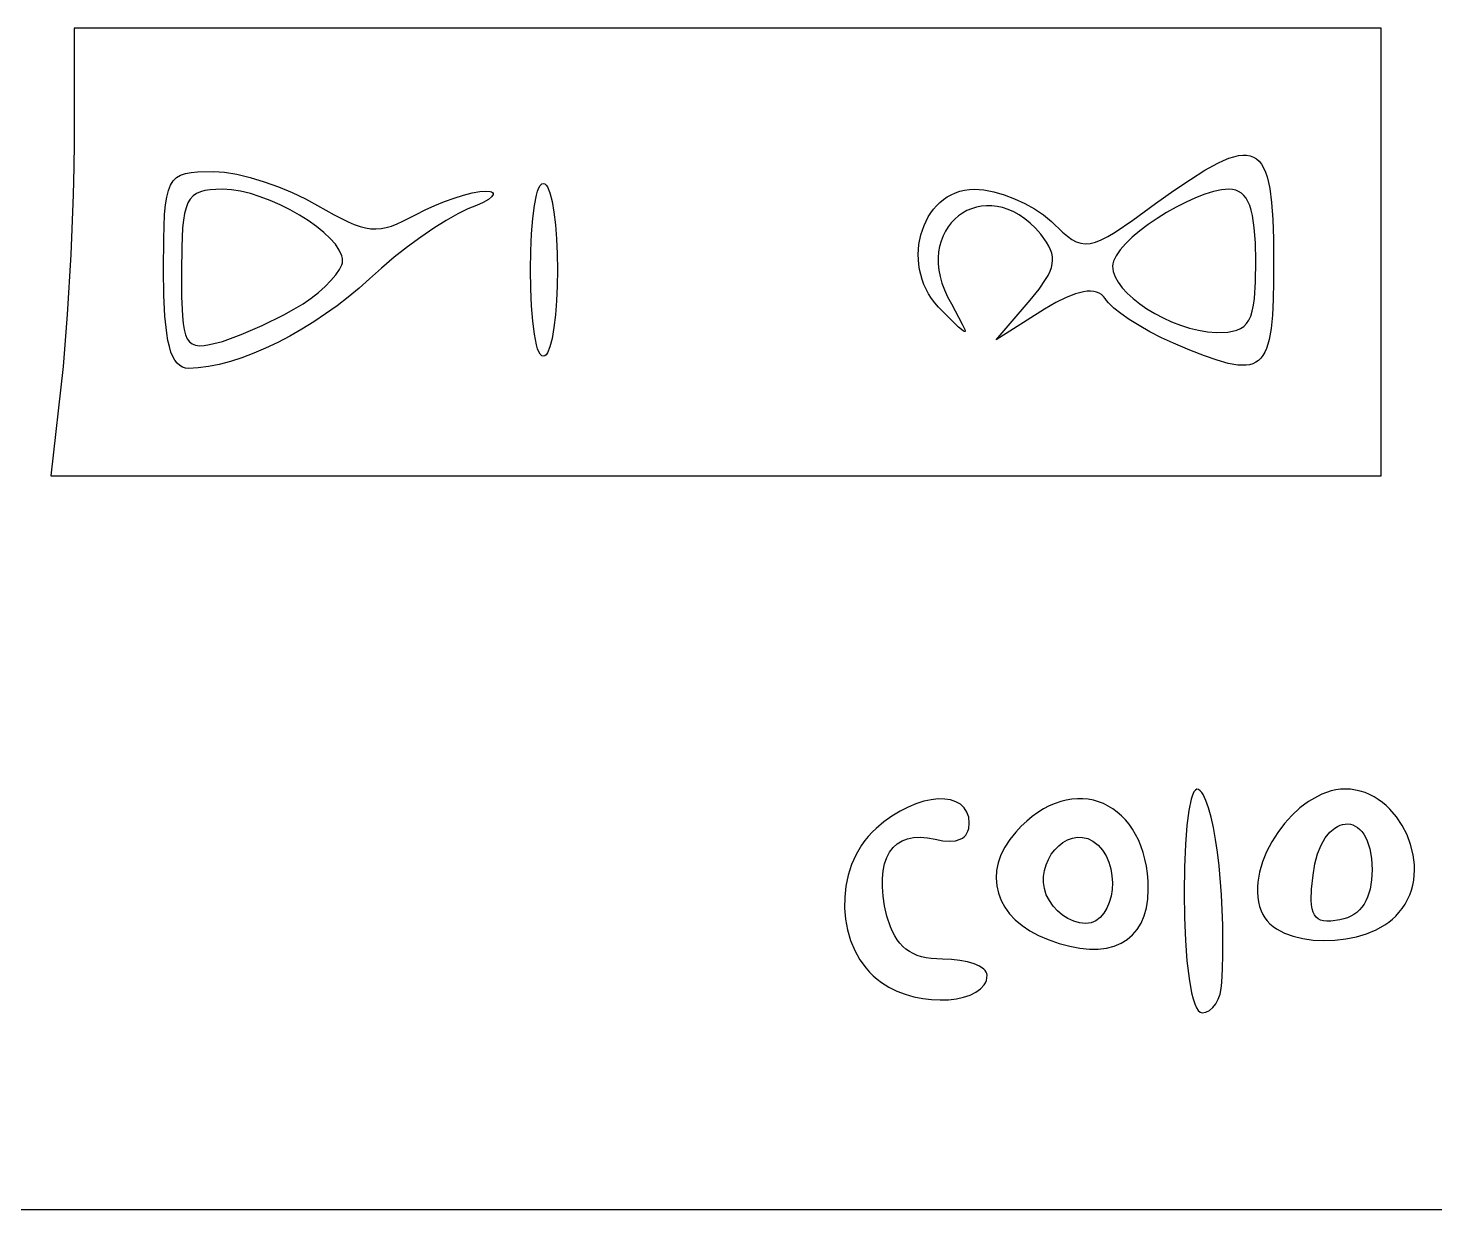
# Model space of a CAD drawing. Extents: x 27 to 7227, y -6929 to 395.
# Drawn here: x 2531 to 3155, y -6929 to -6405 of the extents above; entities that cross this region are included whole.
import ezdxf

# ---------------------------------------------------------------- set-up
doc = ezdxf.new("R2010")
doc.units = 0

msp = doc.modelspace()

# ---------------------------------------------------------------- linework, layer by layer
at = {"layer": 'Layer 1'}
for p, q in [((2841.31, -6405.1576), (2551.591, -6405.1576)), ((2551.591, -6405.1576), (2551.591, -6455.9576)), ((3131.029, -6405.1576), (2841.31, -6405.1576)), ((3131.029, -6504.3764), (3131.029, -6405.1576)), ((2551.591, -6455.9576), (2551.48403, -6466.862363)), ((2551.48403, -6466.862363), (2551.181723, -6479.050772)), ((3052.942507, -6468.150629), (3058.620067, -6465.038416)), ((3058.620067, -6465.038416), (3061.180231, -6463.836648)), ((3061.180231, -6463.836648), (3063.562789, -6462.874982)), ((3063.562789, -6462.874982), (3065.773846, -6462.156324)), ((3065.773846, -6462.156324), (3067.819506, -6461.683582)), ((3067.819506, -6461.683582), (3069.705873, -6461.459661)), ((3069.705873, -6461.459661), (3071.439052, -6461.48747)), ((3071.439052, -6461.48747), (3073.025147, -6461.769914)), ((3073.025147, -6461.769914), (3074.470262, -6462.3099)), ((3074.470262, -6462.3099), (3075.780502, -6463.110336)), ((3075.780502, -6463.110336), (3076.961971, -6464.174127)), ((3076.961971, -6464.174127), (3078.020773, -6465.504182)), ((3078.020773, -6465.504182), (3078.963012, -6467.103406)), ((3078.963012, -6467.103406), (3079.794792, -6468.974706)), ((2594.355781, -6474.7161), (2595.565204, -6472.832308)), ((2595.565204, -6472.832308), (2597.054841, -6471.384535)), ((2597.054841, -6471.384535), (2598.853763, -6470.315809)), ((2598.853763, -6470.315809), (2600.991035, -6469.569156)), ((2600.991035, -6469.569156), (2603.495727, -6469.087602)), ((2603.495727, -6469.087602), (2606.396907, -6468.814174)), ((2606.396907, -6468.814174), (2613.505, -6468.6638)), ((2613.505, -6468.6638), (2618.348099, -6468.986261)), ((2618.348099, -6468.986261), (2623.823722, -6469.904034)), ((2623.823722, -6469.904034), (2629.745834, -6471.342704)), ((2629.745834, -6471.342704), (2635.9284, -6473.227856)), ((2635.9284, -6473.227856), (2642.185385, -6475.485077)), ((3039.187532, -6477.128375), (3046.481273, -6472.188367)), ((3046.481273, -6472.188367), (3052.942507, -6468.150629)), ((3079.794792, -6468.974706), (3080.522219, -6471.12099)), ((3080.522219, -6471.12099), (3081.151395, -6473.545164)), ((2551.181723, -6479.050772), (2550.102719, -6505.567)), ((2592.661311, -6480.01964), (2593.397506, -6477.092886)), ((2593.397506, -6477.092886), (2594.355781, -6474.7161)), ((2604.372168, -6479.573112), (2603.125932, -6480.940664)), ((2605.853275, -6478.514843), (2604.372168, -6479.573112)), ((2607.589019, -6477.729813), (2605.853275, -6478.514843)), ((2609.599167, -6477.181979), (2607.589019, -6477.729813)), ((2611.903485, -6476.835294), (2609.599167, -6477.181979)), ((2614.521741, -6476.653716), (2611.903485, -6476.835294)), ((2617.4737, -6476.6012), (2614.521741, -6476.653716)), ((2621.341108, -6476.826962), (2617.4737, -6476.6012)), ((2625.456175, -6477.477118), (2621.341108, -6476.826962)), ((2629.750299, -6478.510971), (2625.456175, -6477.477118)), ((2634.154881, -6479.887828), (2629.750299, -6478.510971)), ((2642.185385, -6475.485077), (2648.330753, -6478.039951)), ((2648.330753, -6478.039951), (2654.17847, -6480.818063)), ((2720.165075, -6480.470806), (2724.290413, -6479.194924)), ((2724.290413, -6479.194924), (2728.090197, -6478.225999)), ((2728.090197, -6478.225999), (2731.424901, -6477.610539)), ((2731.424901, -6477.610539), (2734.155, -6477.39505)), ((2734.155, -6477.39505), (2736.092866, -6477.573334)), ((2736.092866, -6477.573334), (2736.73275, -6477.787468)), ((2736.73275, -6477.787468), (2737.156367, -6478.077179)), ((2737.364106, -6478.860077), (2736.734687, -6479.875519)), ((2737.156367, -6478.077179), (2737.366044, -6478.436653)), ((2737.366044, -6478.436653), (2737.364106, -6478.860077)), ((2755.686719, -6483.744962), (2756.596741, -6479.159198)), ((2756.596741, -6479.159198), (2757.118608, -6477.365125)), ((2757.118608, -6477.365125), (2757.683496, -6475.931495)), ((2757.683496, -6475.931495), (2758.290242, -6474.879239)), ((2758.290242, -6474.879239), (2758.937683, -6474.229285)), ((2758.937683, -6474.229285), (2759.624657, -6474.002563)), ((2759.624657, -6474.002563), (2760.35, -6474.22)), ((2760.35, -6474.22), (2760.935623, -6474.700203)), ((2760.935623, -6474.700203), (2761.500317, -6475.531548)), ((2761.500317, -6475.531548), (2762.557617, -6478.163945)), ((2762.557617, -6478.163945), (2763.503296, -6481.949761)), ((2938.687492, -6480.014056), (2940.468637, -6479.010652)), ((2940.468637, -6479.010652), (2942.351229, -6478.167849)), ((2942.351229, -6478.167849), (2944.332652, -6477.495384)), ((2944.332652, -6477.495384), (2946.410291, -6477.002996)), ((2946.410291, -6477.002996), (2948.581529, -6476.700422)), ((2948.581529, -6476.700422), (2950.84375, -6476.5974)), ((2950.84375, -6476.5974), (2954.914805, -6476.885754)), ((2954.914805, -6476.885754), (2959.302127, -6477.713611)), ((2959.302127, -6477.713611), (2963.875488, -6479.025159)), ((2963.875488, -6479.025159), (2968.504662, -6480.764587)), ((3031.01245, -6482.9474), (3039.187532, -6477.128375)), ((3052.899969, -6478.795036), (3048.797503, -6480.367805)), ((3056.781518, -6477.608289), (3052.899969, -6478.795036)), ((3060.360758, -6476.858724), (3056.781518, -6477.608289)), ((3063.5563, -6476.5975), (3060.360758, -6476.858724)), ((3065.12887, -6476.701175), (3063.5563, -6476.5975)), ((3066.574704, -6477.017627), (3065.12887, -6476.701175)), ((3067.897291, -6477.554995), (3066.574704, -6477.017627)), ((3069.100119, -6478.321419), (3067.897291, -6477.554995)), ((3070.186675, -6479.325037), (3069.100119, -6478.321419)), ((3071.160449, -6480.573988), (3070.186675, -6479.325037)), ((3081.151395, -6473.545164), (3081.688427, -6476.250134)), ((3081.688427, -6476.250134), (3082.510469, -6482.514093)), ((2591.738887, -6487.750944), (2592.118127, -6483.553334)), ((2592.118127, -6483.553334), (2592.661311, -6480.01964)), ((2601.259006, -6484.747796), (2600.598782, -6487.259464)), ((2602.0948, -6482.653544), (2601.259006, -6484.747796)), ((2603.125932, -6480.940664), (2602.0948, -6482.653544)), ((2638.60132, -6481.566992), (2634.154881, -6479.887828)), ((2643.021016, -6483.507768), (2638.60132, -6481.566992)), ((2647.345367, -6485.669461), (2643.021016, -6483.507768)), ((2651.505775, -6488.011375), (2647.345367, -6485.669461)), ((2654.17847, -6480.818063), (2659.5425, -6483.745)), ((2659.5425, -6483.745), (2666.887802, -6487.952497)), ((2703.1987, -6487.71375), (2707.230996, -6485.675117)), ((2707.230996, -6485.675117), (2711.495841, -6483.75741)), ((2711.495841, -6483.75741), (2715.853709, -6482.007137)), ((2715.853709, -6482.007137), (2720.165075, -6480.470806)), ((2726.2175, -6485.33255), (2721.704597, -6487.509159)), ((2730.009517, -6483.85202), (2726.2175, -6485.33255)), ((2733.038789, -6482.417999), (2730.009517, -6483.85202)), ((2735.286714, -6481.076996), (2733.038789, -6482.417999)), ((2736.734687, -6479.875519), (2735.286714, -6481.076996)), ((2754.962732, -6489.521356), (2755.686719, -6483.744962)), ((2763.503296, -6481.949761), (2764.31875, -6486.721562)), ((2931.395049, -6487.099266), (2932.629713, -6485.438925)), ((2932.629713, -6485.438925), (2933.978906, -6483.890495)), ((2933.978906, -6483.890495), (2935.440011, -6482.463716)), ((2935.440011, -6482.463716), (2937.010412, -6481.168323)), ((2937.010412, -6481.168323), (2938.687492, -6480.014056)), ((2949.478565, -6485.198184), (2947.442015, -6486.067971)), ((2951.609586, -6484.539576), (2949.478565, -6485.198184)), ((2953.82316, -6484.101304), (2951.609586, -6484.539576)), ((2956.10737, -6483.892524), (2953.82316, -6484.101304)), ((2958.450298, -6483.922392), (2956.10737, -6483.892524)), ((2960.840025, -6484.200065), (2958.450298, -6483.922392)), ((2963.264634, -6484.734699), (2960.840025, -6484.200065)), ((2965.712208, -6485.535451), (2963.264634, -6484.734699)), ((2968.170828, -6486.611478), (2965.712208, -6485.535451)), ((2968.504662, -6480.764587), (2973.059423, -6482.876087)), ((2973.059423, -6482.876087), (2977.409542, -6485.303845)), ((2977.409542, -6485.303845), (2981.424794, -6487.992053)), ((3020.96035, -6490.255481), (3031.01245, -6482.9474)), ((3040.255381, -6484.466771), (3035.978506, -6486.89065)), ((3044.55551, -6482.275436), (3040.255381, -6484.466771)), ((3048.797503, -6480.367805), (3044.55551, -6482.275436)), ((3072.024928, -6482.076413), (3071.160449, -6480.573988)), ((3072.7836, -6483.84045), (3072.024928, -6482.076413)), ((3073.439953, -6485.874239), (3072.7836, -6483.84045)), ((3082.510469, -6482.514093), (3083.037181, -6489.936121)), ((2591.355964, -6498.365801), (2591.738887, -6487.750944)), ((2600.094363, -6490.224593), (2599.725981, -6493.679227)), ((2600.598782, -6487.259464), (2600.094363, -6490.224593)), ((2655.433638, -6490.492815), (2651.505775, -6488.011375)), ((2659.060356, -6493.073085), (2655.433638, -6490.492815)), ((2666.887802, -6487.952497), (2673.061075, -6491.06239)), ((2673.061075, -6491.06239), (2675.807032, -6492.211548)), ((2692.359087, -6492.897951), (2694.816681, -6491.972811)), ((2694.816681, -6491.972811), (2697.416126, -6490.798847)), ((2697.416126, -6490.798847), (2703.1987, -6487.71375)), ((2716.605684, -6490.3927), (2711.078892, -6493.871553)), ((2721.704597, -6487.509159), (2716.605684, -6490.3927)), ((2754.434082, -6496.320948), (2754.962732, -6489.521356)), ((2764.31875, -6486.721562), (2764.985376, -6492.311919)), ((2928.404385, -6492.654382), (2930.277528, -6488.861781)), ((2930.277528, -6488.861781), (2931.395049, -6487.099266)), ((2940.478883, -6491.47578), (2939.093457, -6493.264116)), ((2942.01837, -6489.852842), (2940.478883, -6491.47578)), ((2943.7, -6488.404456), (2942.01837, -6489.852842)), ((2945.511854, -6487.139781), (2943.7, -6488.404456)), ((2947.442015, -6486.067971), (2945.511854, -6487.139781)), ((2970.628577, -6487.971935), (2968.170828, -6486.611478)), ((2973.073536, -6489.625979), (2970.628577, -6487.971935)), ((2975.493788, -6491.582767), (2973.073536, -6489.625979)), ((2977.877415, -6493.851455), (2975.493788, -6491.582767)), ((2981.424794, -6487.992053), (2984.97495, -6490.8849)), ((2984.97495, -6490.8849), (2989.818065, -6495.557483)), ((3013.103466, -6495.572986), (3020.96035, -6490.255481)), ((3031.806275, -6489.495913), (3027.82008, -6492.2314)), ((3035.978506, -6486.89065), (3031.806275, -6489.495913)), ((3073.997476, -6488.185918), (3073.439953, -6485.874239)), ((3074.829981, -6493.675506), (3073.997476, -6488.185918)), ((3083.037181, -6489.936121), (3083.317397, -6498.539472)), ((2599.725981, -6493.679227), (2599.318265, -6502.201188)), ((2662.317329, -6495.71149), (2659.060356, -6493.073085)), ((2665.135956, -6498.367334), (2662.317329, -6495.71149)), ((2675.807032, -6492.211548), (2678.378579, -6493.09328)), ((2678.378579, -6493.09328), (2680.815249, -6493.709912)), ((2680.815249, -6493.709912), (2683.156575, -6494.063769)), ((2683.156575, -6494.063769), (2685.442089, -6494.157176)), ((2685.442089, -6494.157176), (2687.711324, -6493.992458)), ((2687.711324, -6493.992458), (2690.003813, -6493.571942)), ((2690.003813, -6493.571942), (2692.359087, -6492.897951)), ((2705.28235, -6497.8341), (2699.374189, -6502.168722)), ((2711.078892, -6493.871553), (2705.28235, -6497.8341)), ((2754.110071, -6503.976307), (2754.434082, -6496.320948)), ((2764.985376, -6492.311919), (2765.48457, -6498.553398)), ((2926.17894, -6501.037208), (2927.031212, -6496.738825)), ((2927.031212, -6496.738825), (2928.404385, -6492.654382)), ((2936.832455, -6497.300351), (2935.980716, -6499.529939)), ((2937.874008, -6495.208692), (2936.832455, -6497.300351)), ((2939.093457, -6493.264116), (2937.874008, -6495.208692)), ((2980.2125, -6496.4412), (2977.877415, -6493.851455)), ((2982.775132, -6500.079721), (2980.2125, -6496.4412)), ((2989.818065, -6495.557483), (2991.944292, -6497.362412)), ((2991.944292, -6497.362412), (2993.954247, -6498.797595)), ((3006.958104, -6498.992932), (3009.847075, -6497.51434)), ((3009.847075, -6497.51434), (3013.103466, -6495.572986)), ((3020.731356, -6497.88841), (3017.791609, -6500.707614)), ((3024.10131, -6495.045952), (3020.731356, -6497.88841)), ((3027.82008, -6492.2314), (3024.10131, -6495.045952)), ((3075.309021, -6500.374329), (3074.829981, -6493.675506)), ((2591.28, -6512.32), (2591.355964, -6498.365801)), ((2599.318265, -6502.201188), (2599.2175, -6513.1137)), ((2667.447637, -6500.999923), (2665.135956, -6498.367334)), ((2669.183772, -6503.568561), (2667.447637, -6500.999923)), ((2670.27576, -6506.032551), (2669.183772, -6503.568561)), ((2699.374189, -6502.168722), (2693.512541, -6506.7638)), ((2754, -6512.32), (2754.110071, -6503.976307)), ((2765.48457, -6498.553398), (2765.797729, -6505.278569)), ((2925.868495, -6505.471629), (2926.17894, -6501.037208)), ((2934.89435, -6504.36627), (2934.683559, -6506.9547)), ((2935.330708, -6501.888297), (2934.89435, -6504.36627)), ((2935.980716, -6499.529939), (2935.330708, -6501.888297)), ((2983.740769, -6501.758875), (2982.775132, -6500.079721)), ((2984.491302, -6503.374081), (2983.740769, -6501.758875)), ((2985.023243, -6504.94743), (2984.491302, -6503.374081)), ((2993.954247, -6498.797595), (2995.908391, -6499.851407)), ((2995.908391, -6499.851407), (2997.867186, -6500.512219)), ((2997.867186, -6500.512219), (2999.891094, -6500.768405)), ((2999.891094, -6500.768405), (3002.040575, -6500.608337)), ((3002.040575, -6500.608337), (3004.376091, -6500.020389)), ((3004.376091, -6500.020389), (3006.958104, -6498.992932)), ((3015.36346, -6503.452405), (3013.528298, -6506.071622)), ((3017.791609, -6500.707614), (3015.36346, -6503.452405)), ((3075.4625, -6508.3475), (3075.309021, -6500.374329)), ((3083.317397, -6498.539472), (3083.39995, -6508.3474)), ((3131.02825, -6603.5952), (3131.02825, -6504.3764)), ((3131.02825, -6504.3764), (3131.029, -6504.3764)), ((2550.102719, -6505.567), (2548.57723, -6532.083228)), ((2669.265938, -6512.109131), (2670.295332, -6510.048785)), ((2670.558761, -6507.212587), (2670.27576, -6506.032551)), ((2670.295332, -6510.048785), (2670.563533, -6509.149415)), ((2670.655, -6508.3512), (2670.558761, -6507.212587)), ((2670.563533, -6509.149415), (2670.655, -6508.3512)), ((2693.512541, -6506.7638), (2687.855534, -6511.507716)), ((2765.797729, -6505.278569), (2765.90625, -6512.32)), ((2926.120808, -6509.964184), (2925.868495, -6505.471629)), ((2926.464539, -6512.207918), (2926.120808, -6509.964184)), ((2934.683559, -6506.9547), (2934.710253, -6509.644433)), ((2934.710253, -6509.644433), (2934.98635, -6512.42631)), ((2984.895333, -6511.264087), (2985.272637, -6509.63725)), ((2985.333104, -6506.501013), (2985.023243, -6504.94743)), ((2985.272637, -6509.63725), (2985.417399, -6508.056923)), ((2985.417399, -6508.056923), (2985.333104, -6506.501013)), ((3012.065449, -6509.653088), (3011.9625, -6510.7287)), ((3011.9625, -6510.7287), (3012.252792, -6513.011886)), ((3012.367515, -6508.514107), (3012.065449, -6509.653088)), ((3013.528298, -6506.071622), (3012.367515, -6508.514107)), ((3075.330723, -6517.688015), (3075.4625, -6508.3475)), ((3075.4625, -6508.3475), (3075.4625, -6508.3475)), ((3083.39995, -6508.3474), (3083.354216, -6517.451697)), ((2591.28, -6512.32015), (2591.28, -6512.32)), ((2591.431929, -6523.539604), (2591.28, -6512.32015)), ((2599.2175, -6513.1137), (2599.285713, -6524.210699)), ((2662.903535, -6519.629595), (2665.495625, -6516.98325)), ((2665.495625, -6516.98325), (2667.64123, -6514.448524)), ((2667.64123, -6514.448524), (2669.265938, -6512.109131)), ((2682.5613, -6516.28885), (2677.980959, -6520.397126)), ((2687.855534, -6511.507716), (2682.5613, -6516.28885)), ((2754.110071, -6520.663662), (2754, -6512.32)), ((2754, -6512.32), (2754, -6512.32)), ((2765.90625, -6512.32), (2765.797729, -6519.361431)), ((2926.956808, -6514.436972), (2926.464539, -6512.207918)), ((2927.60023, -6516.641609), (2926.956808, -6514.436972)), ((2928.397423, -6518.81209), (2927.60023, -6516.641609)), ((2934.98635, -6512.42631), (2935.523767, -6515.291177)), ((2935.523767, -6515.291177), (2936.334423, -6518.229875)), ((2979.398582, -6520.869116), (2982.33328, -6516.644569)), ((2982.33328, -6516.644569), (2983.429142, -6514.745654)), ((2983.429142, -6514.745654), (2984.281997, -6512.959524)), ((2984.281997, -6512.959524), (2984.895333, -6511.264087)), ((3012.252792, -6513.011886), (3013.094214, -6515.376464)), ((3013.094214, -6515.376464), (3014.442581, -6517.792204)), ((2656.677559, -6524.922284), (2659.939375, -6522.303844)), ((2659.939375, -6522.303844), (2662.903535, -6519.629595)), ((2677.980959, -6520.397126), (2673.191327, -6524.375178)), ((2754.434082, -6528.319002), (2754.110071, -6520.663662)), ((2765.797729, -6519.361431), (2765.48457, -6526.086602)), ((2929.351001, -6520.938678), (2928.397423, -6518.81209)), ((2930.463582, -6523.011636), (2929.351001, -6520.938678)), ((2931.737781, -6525.021224), (2930.463582, -6523.011636)), ((2936.334423, -6518.229875), (2937.430235, -6521.23325)), ((2937.430235, -6521.23325), (2938.823122, -6524.292143)), ((2975.45, -6525.8099), (2979.398582, -6520.869116)), ((2995.571252, -6522.969813), (2991.48623, -6524.569716)), ((2999.163281, -6522.039638), (2995.571252, -6522.969813)), ((3000.77733, -6521.825697), (2999.163281, -6522.039638)), ((3002.271619, -6521.779188), (3000.77733, -6521.825697)), ((3003.64731, -6521.900111), (3002.271619, -6521.779188)), ((3004.905566, -6522.188466), (3003.64731, -6521.900111)), ((3006.047551, -6522.644252), (3004.905566, -6522.188466)), ((3007.074426, -6523.26747), (3006.047551, -6522.644252)), ((3014.442581, -6517.792204), (3016.253711, -6520.228875)), ((3016.253711, -6520.228875), (3018.48342, -6522.656246)), ((3018.48342, -6522.656246), (3021.087524, -6525.044086)), ((3074.854778, -6525.028652), (3075.330723, -6517.688015)), ((3083.354216, -6517.451697), (3083.182909, -6525.445596)), ((2591.900117, -6532.870805), (2591.431929, -6523.539604)), ((2599.285713, -6524.210699), (2599.614374, -6532.684606)), ((2649.085757, -6529.810357), (2653.1925, -6527.4012)), ((2653.1925, -6527.4012), (2656.677559, -6524.922284)), ((2653.1925, -6527.4012), (2653.1925, -6527.4012)), ((2668.224961, -6528.204402), (2663.114417, -6531.866194)), ((2673.191327, -6524.375178), (2668.224961, -6528.204402)), ((2754.962732, -6535.118586), (2754.434082, -6528.319002)), ((2765.48457, -6526.086602), (2764.985376, -6532.328081)), ((2933.176215, -6526.957706), (2931.737781, -6525.021224)), ((2934.781499, -6528.811344), (2933.176215, -6526.957706)), ((2936.55625, -6530.5724), (2934.781499, -6528.811344)), ((2938.823122, -6524.292143), (2940.525, -6527.3974)), ((2940.525, -6527.3974), (2945.374316, -6536.376697)), ((2960.3688, -6543.2724), (2975.45, -6525.8099)), ((2986.898914, -6526.839345), (2981.8, -6529.7787)), ((2991.48623, -6524.569716), (2986.898914, -6526.839345)), ((3007.987355, -6524.058119), (3007.074426, -6523.26747)), ((3008.7875, -6525.0162), (3007.987355, -6524.058119)), ((3009.361698, -6525.954128), (3008.7875, -6525.0162)), ((3010.181228, -6526.975772), (3009.361698, -6525.954128)), ((3012.495822, -6529.233005), (3010.181228, -6526.975772)), ((3015.610361, -6531.713481), (3012.495822, -6529.233005)), ((3021.087524, -6525.044086), (3024.021841, -6527.362164)), ((3024.021841, -6527.362164), (3027.242187, -6529.58025)), ((3073.913744, -6530.601956), (3074.449955, -6528.021687)), ((3074.449955, -6528.021687), (3074.854778, -6525.028652)), ((3083.182909, -6525.445596), (3082.834868, -6532.372115)), ((2548.57723, -6532.083228), (2546.8285, -6555.1764)), ((2592.703169, -6540.434675), (2591.900117, -6532.870805)), ((2599.614374, -6532.684606), (2599.934509, -6536.025104)), ((2635.035425, -6536.926225), (2644.597647, -6532.238122)), ((2644.597647, -6532.238122), (2649.085757, -6529.810357)), ((2657.892252, -6535.341951), (2652.591021, -6538.613069)), ((2663.114417, -6531.866194), (2657.892252, -6535.341951)), ((2755.686719, -6540.894981), (2754.962732, -6535.118586)), ((2764.985376, -6532.328081), (2764.31875, -6537.918437)), ((2943.762012, -6537.666541), (2936.55625, -6530.5724)), ((2981.8, -6529.7787), (2960.3688, -6543.2724)), ((3019.403925, -6534.342787), (3015.610361, -6531.713481)), ((3023.755592, -6537.046508), (3019.403925, -6534.342787)), ((3027.242187, -6529.58025), (3030.704379, -6531.668112)), ((3030.704379, -6531.668112), (3034.364233, -6533.59552)), ((3034.364233, -6533.59552), (3038.177567, -6535.332243)), ((3038.177567, -6535.332243), (3042.100195, -6536.84805)), ((3071.365636, -6536.156849), (3072.3867, -6534.640469)), ((3072.3867, -6534.640469), (3073.231031, -6532.798527)), ((3073.231031, -6532.798527), (3073.913744, -6530.601956)), ((3082.834868, -6532.372115), (3082.258934, -6538.274277)), ((2593.236082, -6543.59165), (2592.703169, -6540.434675)), ((2599.934509, -6536.025104), (2600.389519, -6538.814473)), ((2600.389519, -6538.814473), (2601.002658, -6541.087594)), ((2601.002658, -6541.087594), (2601.797181, -6542.87935)), ((2617.4737, -6544.07), (2625.622041, -6541.019016)), ((2625.622041, -6541.019016), (2635.035425, -6536.926225)), ((2647.24328, -6541.660945), (2641.881588, -6544.466975)), ((2652.591021, -6538.613069), (2647.24328, -6541.660945)), ((2756.596741, -6545.480753), (2755.686719, -6540.894981)), ((2764.31875, -6537.918437), (2763.503296, -6542.690239)), ((2945.695227, -6539.334656), (2943.762012, -6537.666541)), ((2945.374316, -6536.376697), (2946.454871, -6538.726941)), ((2946.264766, -6539.682697), (2945.695227, -6539.334656)), ((2946.577344, -6539.700525), (2946.264766, -6539.682697)), ((2946.454871, -6538.726941), (2946.638774, -6539.38349)), ((2946.638774, -6539.38349), (2946.577344, -6539.700525)), ((3028.544441, -6539.750227), (3023.755592, -6537.046508)), ((3033.64955, -6542.379529), (3028.544441, -6539.750227)), ((3042.100195, -6536.84805), (3046.087936, -6538.11271)), ((3046.087936, -6538.11271), (3050.096606, -6539.095992)), ((3050.096606, -6539.095992), (3054.082022, -6539.767666)), ((3054.082022, -6539.767666), (3058, -6540.0975)), ((3058, -6540.0975), (3063.080296, -6539.872708)), ((3063.080296, -6539.872708), (3065.211751, -6539.548115)), ((3065.211751, -6539.548115), (3067.090897, -6539.043301)), ((3067.090897, -6539.043301), (3068.73285, -6538.329197)), ((3068.73285, -6538.329197), (3070.152725, -6537.376736)), ((3070.152725, -6537.376736), (3071.365636, -6536.156849)), ((3082.258934, -6538.274277), (3081.403948, -6543.195101)), ((2593.859687, -6546.352137), (2593.236082, -6543.59165)), ((2594.57631, -6548.731254), (2593.859687, -6546.352137)), ((2601.797181, -6542.87935), (2602.796342, -6544.224621)), ((2602.796342, -6544.224621), (2604.023396, -6545.15829)), ((2604.023396, -6545.15829), (2605.501596, -6545.715237)), ((2605.501596, -6545.715237), (2607.254198, -6545.930344)), ((2607.254198, -6545.930344), (2609.304454, -6545.838492)), ((2609.304454, -6545.838492), (2611.675621, -6545.474563)), ((2611.675621, -6545.474563), (2617.4737, -6544.07)), ((2636.538498, -6547.012556), (2631.246569, -6549.279084)), ((2641.881588, -6544.466975), (2636.538498, -6547.012556)), ((2757.118608, -6547.274833), (2756.596741, -6545.480753)), ((2757.683496, -6548.70847), (2757.118608, -6547.274833)), ((2762.557617, -6546.476055), (2761.500317, -6549.108452)), ((2763.503296, -6542.690239), (2762.557617, -6546.476055)), ((3038.95, -6544.86), (3033.64955, -6542.379529)), ((3046.251055, -6547.894405), (3038.94995, -6544.8599)), ((3038.94995, -6544.8599), (3038.95, -6544.86)), ((3052.71035, -6550.420803), (3046.251055, -6547.894405)), ((3080.218749, -6547.17761), (3079.486332, -6548.83044)), ((3080.855822, -6545.300956), (3080.218749, -6547.17761)), ((3081.403948, -6543.195101), (3080.855822, -6545.300956)), ((2595.388276, -6550.744114), (2594.57631, -6548.731254)), ((2596.297911, -6552.405833), (2595.388276, -6550.744114)), ((2597.307539, -6553.731527), (2596.297911, -6552.405833)), ((2598.419487, -6554.73631), (2597.307539, -6553.731527)), ((2616.003302, -6554.218318), (2611.241574, -6555.1826)), ((2620.946414, -6552.900569), (2616.003302, -6554.218318)), ((2626.038355, -6551.247956), (2620.946414, -6552.900569)), ((2631.246569, -6549.279084), (2626.038355, -6551.247956)), ((2758.290242, -6549.760734), (2757.683496, -6548.70847)), ((2758.937683, -6550.410696), (2758.290242, -6549.760734)), ((2759.624657, -6550.637428), (2758.937683, -6550.410696)), ((2760.35, -6550.42), (2759.624657, -6550.637428)), ((2760.935623, -6549.939797), (2760.35, -6550.42)), ((2761.500317, -6549.108452), (2760.935623, -6549.939797)), ((3058.378997, -6552.396072), (3052.71035, -6550.420803)), ((3063.308153, -6553.777192), (3058.378997, -6552.396072)), ((3067.54898, -6554.521142), (3063.308153, -6553.777192)), ((3072.731512, -6554.348265), (3071.152636, -6554.584901)), ((3074.170281, -6553.925448), (3072.731512, -6554.348265)), ((3075.475337, -6553.311073), (3074.170281, -6553.925448)), ((3076.653075, -6552.499762), (3075.475337, -6553.311073)), ((3077.70989, -6551.486138), (3076.653075, -6552.499762)), ((3078.652178, -6550.264823), (3077.70989, -6551.486138)), ((3079.486332, -6548.83044), (3078.652178, -6550.264823)), ((2546.8285, -6555.1764), (2541.27225, -6603.5952)), ((2599.636079, -6555.435298), (2598.419487, -6554.73631)), ((2600.959642, -6555.843606), (2599.636079, -6555.435298)), ((2602.3925, -6555.97635), (2600.959642, -6555.843606)), ((2606.693788, -6555.774812), (2602.3925, -6555.97635)), ((2611.241574, -6555.1826), (2606.693788, -6555.774812)), ((3069.427256, -6554.640734), (3067.54898, -6554.521142)), ((3071.152636, -6554.584901), (3069.427256, -6554.640734)), ((2541.27225, -6603.5952), (2836.54725, -6603.5952)), ((2836.54725, -6603.5952), (3131.02825, -6603.5952)), ((2931.559616, -6747.202254), (2928.272412, -6747.909185)), ((2934.673575, -6746.867394), (2931.559616, -6747.202254)), ((2937.573594, -6746.904603), (2934.673575, -6746.867394)), ((2940.218979, -6747.313881), (2937.573594, -6746.904603)), ((2942.569032, -6748.095229), (2940.218979, -6747.313881)), ((2991.498598, -6747.360098), (2988.995359, -6747.996131)), ((2993.980326, -6746.947161), (2991.498598, -6747.360098)), ((2996.432987, -6746.753688), (2993.980326, -6746.947161)), ((2998.849021, -6746.776045), (2996.432987, -6746.753688)), ((3001.220873, -6747.010597), (2998.849021, -6746.776045)), ((3003.540983, -6747.453713), (3001.220873, -6747.010597)), ((3005.801795, -6748.101759), (3003.540983, -6747.453713)), ((3046.854093, -6746.937236), (3045.798344, -6751.927625)), ((3047.443011, -6745.123975), (3046.854093, -6746.937236)), ((3048.067973, -6743.779291), (3047.443011, -6745.123975)), ((3048.725491, -6742.913646), (3048.067973, -6743.779291)), ((3049.412077, -6742.537507), (3048.725491, -6742.913646)), ((3050.124242, -6742.661336), (3049.412077, -6742.537507)), ((3050.8585, -6743.2956), (3050.124242, -6742.661336)), ((3051.521105, -6744.010058), (3050.8585, -6743.2956)), ((3052.168885, -6744.955752), (3051.521105, -6744.010058)), ((3053.416483, -6747.498411), (3052.168885, -6744.955752)), ((3054.594318, -6750.838698), (3053.416483, -6747.498411)), ((3102.776507, -6745.714495), (3098.831008, -6748.033345)), ((3104.797509, -6744.767992), (3102.776507, -6745.714495)), ((3106.842928, -6743.974678), (3104.797509, -6744.767992)), ((3108.90695, -6743.342982), (3106.842928, -6743.974678)), ((3110.983762, -6742.881334), (3108.90695, -6743.342982)), ((3113.06755, -6742.598164), (3110.983762, -6742.881334)), ((3115.1525, -6742.5019), (3113.06755, -6742.598164)), ((3117.433029, -6742.604946), (3115.1525, -6742.5019)), ((3119.658038, -6742.907689), (3117.433029, -6742.604946)), ((3121.823167, -6743.400536), (3119.658038, -6742.907689)), ((3123.924056, -6744.073895), (3121.823167, -6743.400536)), ((3125.956343, -6744.918174), (3123.924056, -6744.073895)), ((3127.91567, -6745.92378), (3125.956343, -6744.918174)), ((3129.797676, -6747.08112), (3127.91567, -6745.92378)), ((3131.598001, -6748.380603), (3129.797676, -6747.08112)), ((2917.778289, -6752.262399), (2914.205061, -6754.457611)), ((2921.341053, -6750.439257), (2917.778289, -6752.262399)), ((2924.852659, -6748.988186), (2921.341053, -6750.439257)), ((2928.272412, -6747.909185), (2924.852659, -6748.988186)), ((2944.583059, -6749.248646), (2942.569032, -6748.095229)), ((2946.220365, -6750.774132), (2944.583059, -6749.248646)), ((2947.440254, -6752.671686), (2946.220365, -6750.774132)), ((2948.202031, -6754.941309), (2947.440254, -6752.671686)), ((2978.918455, -6752.843902), (2976.42103, -6754.649922)), ((2981.432158, -6751.279147), (2978.918455, -6752.843902)), ((2983.954582, -6749.952022), (2981.432158, -6751.279147)), ((2986.478168, -6748.858895), (2983.954582, -6749.952022)), ((2988.995359, -6747.996131), (2986.478168, -6748.858895)), ((3007.99575, -6748.9511), (3005.801795, -6748.101759)), ((3010.115291, -6749.998104), (3007.99575, -6748.9511)), ((3012.152861, -6751.239137), (3010.115291, -6749.998104)), ((3014.100901, -6752.670565), (3012.152861, -6751.239137)), ((3015.951854, -6754.288755), (3014.100901, -6752.670565)), ((3045.798344, -6751.927625), (3044.928629, -6758.666743)), ((3055.695414, -6754.891734), (3054.594318, -6750.838698)), ((3095.05294, -6750.863793), (3091.488812, -6754.138399)), ((3098.831008, -6748.033345), (3095.05294, -6750.863793)), ((3133.312284, -6749.812636), (3131.598001, -6748.380603)), ((3134.936166, -6751.367626), (3133.312284, -6749.812636)), ((3137.895285, -6754.80811), (3134.936166, -6751.367626)), ((2907.19, -6759.96425), (2905.392358, -6761.65591)), ((2910.662067, -6757.024895), (2907.19, -6759.96425)), ((2914.205061, -6754.457611), (2910.662067, -6757.024895)), ((2947.889449, -6761.099064), (2948.207649, -6760.038664)), ((2948.465, -6757.583), (2948.202031, -6754.941309)), ((2948.207649, -6760.038664), (2948.465, -6757.583)), ((2971.505245, -6759.000287), (2969.102, -6761.5519)), ((2973.947441, -6756.700839), (2971.505245, -6759.000287)), ((2976.42103, -6754.649922), (2973.947441, -6756.700839)), ((3017.698162, -6756.090075), (3015.951854, -6754.288755)), ((3019.332267, -6758.070889), (3017.698162, -6756.090075)), ((3020.846613, -6760.227565), (3019.332267, -6758.070889)), ((3022.233641, -6762.556469), (3020.846613, -6760.227565)), ((3044.928629, -6758.666743), (3044.272855, -6767.070872)), ((3056.712794, -6759.572641), (3055.695414, -6754.891734)), ((3057.639481, -6764.79654), (3056.712794, -6759.572641)), ((3088.185133, -6757.789727), (3085.188412, -6761.750337)), ((3091.488812, -6754.138399), (3088.185133, -6757.789727)), ((3108.342113, -6761.640218), (3110.543146, -6759.764748)), ((3110.543146, -6759.764748), (3111.680724, -6759.072492)), ((3111.680724, -6759.072492), (3112.832545, -6758.545052)), ((3112.832545, -6758.545052), (3113.990762, -6758.183299)), ((3113.990762, -6758.183299), (3115.147525, -6757.988106)), ((3115.147525, -6757.988106), (3116.294986, -6757.960345)), ((3116.294986, -6757.960345), (3117.425298, -6758.100888)), ((3117.425298, -6758.100888), (3118.53061, -6758.410607)), ((3118.53061, -6758.410607), (3119.603076, -6758.890374)), ((3119.603076, -6758.890374), (3120.634847, -6759.54106)), ((3120.634847, -6759.54106), (3121.618074, -6760.363539)), ((3140.440475, -6758.625314), (3137.895285, -6754.80811)), ((3142.536856, -6762.7425), (3140.440475, -6758.625314)), ((2902.172055, -6765.343863), (2900.74852, -6767.325041)), ((2903.719855, -6763.451634), (2902.172055, -6765.343863)), ((2905.392358, -6761.65591), (2903.719855, -6763.451634)), ((2916.556782, -6766.735946), (2918.692703, -6765.416642)), ((2918.692703, -6765.416642), (2921.105351, -6764.478711)), ((2921.105351, -6764.478711), (2923.787751, -6763.931454)), ((2923.787751, -6763.931454), (2926.732927, -6763.784174)), ((2926.732927, -6763.784174), (2929.933902, -6764.046172)), ((2929.933902, -6764.046172), (2933.3837, -6764.72675)), ((2933.3837, -6764.72675), (2936.766441, -6765.396477)), ((2936.766441, -6765.396477), (2939.758513, -6765.619719)), ((2939.758513, -6765.619719), (2942.341309, -6765.396477)), ((2942.341309, -6765.396477), (2944.496225, -6764.72675)), ((2944.496225, -6764.72675), (2945.407414, -6764.224455)), ((2945.407414, -6764.224455), (2946.204657, -6763.610539)), ((2946.204657, -6763.610539), (2946.885627, -6762.885002)), ((2946.885627, -6762.885002), (2947.448, -6762.047844)), ((2947.448, -6762.047844), (2947.889449, -6761.099064)), ((2966.384724, -6764.868559), (2964.18137, -6768.253819)), ((2969.102, -6761.5519), (2966.384724, -6764.868559)), ((2988.104315, -6767.631462), (2990.0104, -6766.155391)), ((2990.0104, -6766.155391), (2992.056012, -6765.007205)), ((2992.056012, -6765.007205), (2994.208594, -6764.225275)), ((2994.208594, -6764.225275), (2996.43559, -6763.84797)), ((2996.43559, -6763.84797), (2998.704443, -6763.913659)), ((2998.704443, -6763.913659), (3000.982599, -6764.460713)), ((3000.982599, -6764.460713), (3003.2375, -6765.5275)), ((3003.2375, -6765.5275), (3005.573799, -6767.376418)), ((3023.485793, -6765.053968), (3022.233641, -6762.556469)), ((3024.595512, -6767.716428), (3023.485793, -6765.053968)), ((3058.468501, -6770.478553), (3057.639481, -6764.79654)), ((3082.545158, -6765.952794), (3080.30188, -6770.329659)), ((3085.188412, -6761.750337), (3082.545158, -6765.952794)), ((3104.456297, -6767.330574), (3106.292234, -6764.164485)), ((3106.292234, -6764.164485), (3108.342113, -6761.640218)), ((3121.618074, -6760.363539), (3122.544909, -6761.358682)), ((3122.544909, -6761.358682), (3123.407503, -6762.527362)), ((3123.407503, -6762.527362), (3124.198009, -6763.870449)), ((3124.198009, -6763.870449), (3124.908577, -6765.388817)), ((3124.908577, -6765.388817), (3126.05851, -6768.954883)), ((3144.149546, -6767.082928), (3142.536856, -6762.7425)), ((2898.272507, -6771.52401), (2896.288326, -6775.988078)), ((2900.74852, -6767.325041), (2898.272507, -6771.52401)), ((2911.879153, -6772.889072), (2913.143031, -6770.481462)), ((2913.143031, -6770.481462), (2914.704566, -6768.42732)), ((2914.704566, -6768.42732), (2916.556782, -6766.735946)), ((2962.484962, -6771.683263), (2961.288523, -6775.132473)), ((2964.18137, -6768.253819), (2962.484962, -6771.683263)), ((2983.548779, -6773.643297), (2984.840948, -6771.413785)), ((2984.840948, -6771.413785), (2986.370312, -6769.39705)), ((2986.370312, -6769.39705), (2988.104315, -6767.631462)), ((3005.573799, -6767.376418), (3007.528723, -6769.60322)), ((3007.528723, -6769.60322), (3009.111574, -6772.139306)), ((3009.111574, -6772.139306), (3010.331655, -6774.916074)), ((3025.55524, -6770.540215), (3024.595512, -6767.716428)), ((3026.35742, -6773.521698), (3025.55524, -6770.540215)), ((3044.272855, -6767.070872), (3043.858927, -6777.056296)), ((3059.192875, -6776.5338), (3058.468501, -6770.478553)), ((3080.30188, -6770.329659), (3078.505086, -6774.813494)), ((3101.677393, -6775.560308), (3102.897087, -6771.131507)), ((3102.897087, -6771.131507), (3104.456297, -6767.330574)), ((3126.05851, -6768.954883), (3126.794513, -6773.232535)), ((3145.243665, -6771.569859), (3144.149546, -6767.082928)), ((3145.784329, -6776.126553), (3145.243665, -6771.569859)), ((2896.288326, -6775.988078), (2894.792489, -6780.656785)), ((2909.943221, -6782.139683), (2910.272272, -6778.727484)), ((2910.272272, -6778.727484), (2910.919908, -6775.640847)), ((2910.919908, -6775.640847), (2911.879153, -6772.889072)), ((2960.585078, -6778.577034), (2960.367649, -6781.992526)), ((2961.288523, -6775.132473), (2960.585078, -6778.577034)), ((2981.421002, -6781.224802), (2981.80625, -6778.587175)), ((2981.80625, -6778.587175), (2982.526361, -6776.047217)), ((2982.526361, -6776.047217), (2983.548779, -6773.643297)), ((3010.331655, -6774.916074), (3011.198266, -6777.864925)), ((3011.198266, -6777.864925), (3011.720712, -6780.917258)), ((3026.994493, -6776.657241), (3026.35742, -6773.521698)), ((3027.458903, -6779.943211), (3026.994493, -6776.657241)), ((3043.858927, -6777.056296), (3043.71475, -6788.5393)), ((3060.299784, -6789.424485), (3059.192875, -6776.5338)), ((3078.505086, -6774.813494), (3077.201286, -6779.336861)), ((3100.86, -6780.61), (3101.677393, -6775.560308)), ((3126.794513, -6773.232535), (3127.0538, -6778.22875)), ((3127.0538, -6778.22875), (3126.830558, -6782.764907)), ((3145.736659, -6780.676272), (3145.836216, -6778.407081)), ((3145.836216, -6778.407081), (3145.784329, -6776.126553)), ((2894.792489, -6780.656785), (2893.781507, -6785.46967)), ((2909.939732, -6785.868141), (2909.943221, -6782.139683)), ((2960.367649, -6781.992526), (2960.629261, -6785.354533)), ((2981.403174, -6783.921728), (2981.421002, -6781.224802)), ((2981.785321, -6786.639584), (2981.403174, -6783.921728)), ((3011.720712, -6780.917258), (3011.908293, -6784.004473)), ((3011.908293, -6784.004473), (3011.770312, -6787.057969)), ((3027.743091, -6783.375975), (3027.458903, -6779.943211)), ((3027.8395, -6786.9519), (3027.743091, -6783.375975)), ((3076.436988, -6783.832323), (3076.271687, -6786.048515)), ((3077.201286, -6779.336861), (3076.436988, -6783.832323)), ((3100.199661, -6786.801837), (3100.8601, -6780.60995)), ((3100.8601, -6780.60995), (3100.86, -6780.61)), ((3126.830558, -6782.764907), (3126.160831, -6786.835977)), ((3144.485722, -6787.319903), (3145.065772, -6785.142275)), ((3145.065772, -6785.142275), (3145.481297, -6782.924534)), ((3145.481297, -6782.924534), (3145.736659, -6780.676272)), ((2893.251893, -6790.36627), (2893.200156, -6795.286125)), ((2893.781507, -6785.46967), (2893.251893, -6790.36627)), ((2910.268782, -6789.903556), (2909.939732, -6785.868141)), ((2910.937346, -6794.236626), (2910.268782, -6789.903556)), ((2960.629261, -6785.354533), (2961.362938, -6788.638638)), ((2961.362938, -6788.638638), (2962.561702, -6791.820422)), ((2982.6, -6789.34), (2981.785321, -6786.639584)), ((2983.968909, -6791.936741), (2982.6, -6789.34)), ((2982.6, -6789.34), (2982.6, -6789.34)), ((3011.316072, -6790.009145), (3010.554874, -6792.789402)), ((3011.770312, -6787.057969), (3011.316072, -6790.009145)), ((3027.036448, -6795.166904), (3027.636799, -6791.239042)), ((3027.636799, -6791.239042), (3027.8395, -6786.9519)), ((3027.8395, -6786.9519), (3027.8395, -6786.9519)), ((3043.71475, -6788.5393), (3043.860478, -6799.484371)), ((3060.904398, -6802.789566), (3060.299784, -6789.424485)), ((3076.271687, -6786.048515), (3076.258702, -6788.232442)), ((3076.258702, -6788.232442), (3076.403847, -6790.375674)), ((3076.403847, -6790.375674), (3076.712936, -6792.46978)), ((3100.041523, -6791.747284), (3100.199661, -6786.801837)), ((3125.04462, -6790.423354), (3124.319083, -6792.029846)), ((3126.160831, -6786.835977), (3125.04462, -6790.423354)), ((3142.814608, -6791.516447), (3143.736787, -6789.447824)), ((3143.736787, -6789.447824), (3144.485722, -6787.319903)), ((2893.200156, -6795.286125), (2893.622809, -6800.168773)), ((2911.9524, -6798.85805), (2910.937346, -6794.236626)), ((2962.561702, -6791.820422), (2964.218577, -6794.875469)), ((2964.218577, -6794.875469), (2966.326588, -6797.779362)), ((2985.663379, -6794.338145), (2983.968909, -6791.936741)), ((2987.636902, -6796.497703), (2985.663379, -6794.338145)), ((2989.842969, -6798.368906), (2987.636902, -6796.497703)), ((3008.148814, -6797.562754), (3006.522557, -6799.418648)), ((3009.496021, -6795.330138), (3008.148814, -6797.562754)), ((3010.554874, -6792.789402), (3009.496021, -6795.330138)), ((3026.050074, -6798.729674), (3027.036448, -6795.166904)), ((3076.712936, -6792.46978), (3077.191783, -6794.506332)), ((3077.191783, -6794.506332), (3077.8462, -6796.4769)), ((3077.8462, -6796.4769), (3078.541918, -6798.062874)), ((3100.168258, -6793.78166), (3100.041523, -6791.747284)), ((3100.441496, -6795.539309), (3100.168258, -6793.78166)), ((3100.868214, -6797.031857), (3100.441496, -6795.539309)), ((3101.455388, -6798.270931), (3100.868214, -6797.031857)), ((3120.300724, -6797.153564), (3119.017081, -6798.097305)), ((3121.472745, -6796.072622), (3120.300724, -6797.153564)), ((3122.533146, -6794.856805), (3121.472745, -6796.072622)), ((3123.481925, -6793.508437), (3122.533146, -6794.856805)), ((3124.319083, -6792.029846), (3123.481925, -6793.508437)), ((3137.62048, -6798.784487), (3138.965, -6797.27065)), ((3138.965, -6797.2706), (3140.433075, -6795.437427)), ((3138.965, -6797.27065), (3138.965, -6797.2706)), ((3140.433075, -6795.437427), (3141.714824, -6793.516179)), ((3141.714824, -6793.516179), (3142.814608, -6791.516447)), ((2893.622809, -6800.168773), (2894.516364, -6804.953752)), ((2913.563171, -6803.550787), (2911.9524, -6798.85805)), ((2914.472618, -6805.626823), (2913.563171, -6803.550787)), ((2966.326588, -6797.779362), (2968.878758, -6800.507683)), ((2968.878758, -6800.507683), (2971.86811, -6803.036014)), ((2971.86811, -6803.036014), (2975.287669, -6805.339939)), ((2992.235071, -6799.905247), (2989.842969, -6798.368906)), ((2994.766699, -6801.060215), (2992.235071, -6799.905247)), ((2997.391345, -6801.787302), (2994.766699, -6801.060215)), ((3000.0625, -6802.04), (2997.391345, -6801.787302)), ((3001.29711, -6801.960039), (3000.0625, -6802.04)), ((3002.470097, -6801.725872), (3001.29711, -6801.960039)), ((3003.580298, -6801.346074), (3002.470097, -6801.725872)), ((3004.62655, -6800.829221), (3003.580298, -6801.346074)), ((3006.522557, -6799.418648), (3004.62655, -6800.829221)), ((3022.965766, -6804.736677), (3024.689305, -6801.921536)), ((3024.689305, -6801.921536), (3026.050074, -6798.729674)), ((3043.860478, -6799.484371), (3044.285258, -6809.573683)), ((3060.950907, -6815.950014), (3060.904398, -6802.789566)), ((3078.541918, -6798.062874), (3079.430793, -6799.546674)), ((3079.430793, -6799.546674), (3080.501343, -6800.928445)), ((3080.501343, -6800.928445), (3081.742086, -6802.208333)), ((3081.742086, -6802.208333), (3083.141541, -6803.386483)), ((3083.141541, -6803.386483), (3084.688225, -6804.46304)), ((3102.209993, -6799.268159), (3101.455388, -6798.270931)), ((3103.139005, -6800.035168), (3102.209993, -6799.268159)), ((3104.249402, -6800.583586), (3103.139005, -6800.035168)), ((3105.548158, -6800.925038), (3104.249402, -6800.583586)), ((3107.04225, -6801.071154), (3105.548158, -6800.925038)), ((3108.738653, -6801.033559), (3107.04225, -6801.071154)), ((3112.7663, -6800.45375), (3108.738653, -6801.033559)), ((3114.496427, -6800.082067), (3112.7663, -6800.45375)), ((3116.114933, -6799.563882), (3114.496427, -6800.082067)), ((3117.621818, -6798.901519), (3116.114933, -6799.563882)), ((3119.017081, -6798.097305), (3117.621818, -6798.901519)), ((3128.858036, -6804.883557), (3132.725054, -6802.738533)), ((3132.725054, -6802.738533), (3134.489025, -6801.518574)), ((3134.489025, -6801.518574), (3136.124661, -6800.20051)), ((3136.124661, -6800.20051), (3137.62048, -6798.784487)), ((2894.516364, -6804.953752), (2895.877331, -6809.580601)), ((2895.877331, -6809.580601), (2897.702221, -6813.988859)), ((2915.462292, -6807.527288), (2914.472618, -6805.626823)), ((2916.540332, -6809.255671), (2915.462292, -6807.527288)), ((2917.714877, -6810.81546), (2916.540332, -6809.255671)), ((2975.287669, -6805.339939), (2979.130458, -6807.39504)), ((2979.130458, -6807.39504), (2983.3895, -6809.1769)), ((2983.3895, -6809.1769), (2988.336097, -6810.889401)), ((3015.734812, -6810.863638), (3018.476893, -6809.213542)), ((3018.476893, -6809.213542), (3020.891087, -6807.169284)), ((3020.891087, -6807.169284), (3022.965766, -6804.736677)), ((3044.285258, -6809.573683), (3044.970487, -6818.621201)), ((3084.688225, -6804.46304), (3088.177353, -6806.311959)), ((3088.177353, -6806.311959), (3092.117617, -6807.75625)), ((3092.117617, -6807.75625), (3096.417162, -6808.797078)), ((3096.417162, -6808.797078), (3100.984133, -6809.435605)), ((3100.984133, -6809.435605), (3105.726675, -6809.672994)), ((3105.726675, -6809.672994), (3110.552933, -6809.510407)), ((3110.552933, -6809.510407), (3115.371054, -6808.949007)), ((3115.371054, -6808.949007), (3120.08918, -6807.989957)), ((3120.08918, -6807.989957), (3124.615459, -6806.63442)), ((3124.615459, -6806.63442), (3128.858036, -6804.883557)), ((2897.702221, -6813.988859), (2899.987547, -6818.118065)), ((2918.994066, -6812.210142), (2917.714877, -6810.81546)), ((2920.386038, -6813.443206), (2918.994066, -6812.210142)), ((2921.898932, -6814.518141), (2920.386038, -6813.443206)), ((2923.540887, -6815.438433), (2921.898932, -6814.518141)), ((2925.320043, -6816.207572), (2923.540887, -6815.438433)), ((2927.244539, -6816.829046), (2925.320043, -6816.207572)), ((2988.336097, -6810.889401), (2993.047825, -6812.161228)), ((2993.047825, -6812.161228), (2997.513057, -6812.998197)), ((2997.513057, -6812.998197), (3001.720164, -6813.40612)), ((3001.720164, -6813.40612), (3005.657521, -6813.390812)), ((3005.657521, -6813.390812), (3009.313499, -6812.958087)), ((3009.313499, -6812.958087), (3012.676472, -6812.113757)), ((3012.676472, -6812.113757), (3015.734812, -6810.863638)), ((3060.747431, -6822.241304), (3060.950907, -6815.950014)), ((2899.987547, -6818.118065), (2902.729819, -6821.907756)), ((2902.729819, -6821.907756), (2904.27122, -6823.656389)), ((2929.322513, -6817.306343), (2927.244539, -6816.829046)), ((2931.562106, -6817.64295), (2929.322513, -6817.306343)), ((2936.5587, -6817.90805), (2931.562106, -6817.64295)), ((2940.601881, -6818.052227), (2936.5587, -6817.90805)), ((2944.347401, -6818.466155), (2940.601881, -6818.052227)), ((2947.720847, -6819.121929), (2944.347401, -6818.466155)), ((2950.647806, -6819.991644), (2947.720847, -6819.121929)), ((2953.053865, -6821.047393), (2950.647806, -6819.991644)), ((2954.864609, -6822.261273), (2953.053865, -6821.047393)), ((2955.523484, -6822.918791), (2954.864609, -6822.261273)), ((3044.970487, -6818.621201), (3045.897562, -6826.440887)), ((3060.3835, -6828.2268), (3060.747431, -6822.241304)), ((2904.27122, -6823.656389), (2905.92555, -6825.297471)), ((2905.92555, -6825.297471), (2907.692372, -6826.823444)), ((2907.692372, -6826.823444), (2909.57125, -6828.22675)), ((2909.57125, -6828.22675), (2912.844105, -6830.292701)), ((2955.073945, -6829.322805), (2955.643219, -6828.348277)), ((2956.005625, -6823.605377), (2955.523484, -6822.918791)), ((2955.643219, -6828.348277), (2956.05974, -6827.311108)), ((2956.301731, -6824.317542), (2956.005625, -6823.605377)), ((2956.05974, -6827.311108), (2956.315515, -6826.212023)), ((2956.4025, -6825.0518), (2956.301731, -6824.317542)), ((2956.315515, -6826.212023), (2956.40255, -6825.05175)), ((2956.40255, -6825.05175), (2956.4025, -6825.0518)), ((3045.897562, -6826.440887), (3047.04788, -6832.846707)), ((3060.203666, -6830.857664), (3060.3835, -6828.2268)), ((3060.3835, -6828.2268), (3060.3835, -6828.2268)), ((2912.844105, -6830.292701), (2916.369272, -6832.029604)), ((2916.369272, -6832.029604), (2920.082804, -6833.443273)), ((2920.082804, -6833.443273), (2923.920748, -6834.539522)), ((2923.920748, -6834.539522), (2927.819157, -6835.324163)), ((2942.738425, -6835.46292), (2945.979901, -6834.776725)), ((2945.979901, -6834.776725), (2948.898141, -6833.813802)), ((2948.898141, -6833.813802), (2951.429195, -6832.579966)), ((2951.429195, -6832.579966), (2953.509113, -6831.081029)), ((2953.509113, -6831.081029), (2955.073945, -6829.322805)), ((3047.04788, -6832.846707), (3047.700941, -6835.461281)), ((3058.876615, -6835.635688), (3059.688969, -6833.348997)), ((3059.688969, -6833.348997), (3060.203666, -6830.857664)), ((2927.819157, -6835.324163), (2931.714078, -6835.80301)), ((2931.714078, -6835.80301), (2935.541564, -6835.981876)), ((2935.541564, -6835.981876), (2939.237662, -6835.866575)), ((2939.237662, -6835.866575), (2942.738425, -6835.46292)), ((3047.700941, -6835.461281), (3048.402836, -6837.652623)), ((3048.402836, -6837.652623), (3049.15124, -6839.397481)), ((3049.15124, -6839.397481), (3049.943827, -6840.6726)), ((3049.943827, -6840.6726), (3050.778272, -6841.454724)), ((3053.394779, -6841.433796), (3055.025687, -6840.616791)), ((3055.025687, -6840.616791), (3056.507768, -6839.334696)), ((3056.507768, -6839.334696), (3057.803812, -6837.652625)), ((3057.803812, -6837.652625), (3058.876615, -6835.635688)), ((3050.778272, -6841.454724), (3051.65225, -6841.7206)), ((3051.65225, -6841.7206), (3053.394779, -6841.433796)), ((3627.12455, -6929.0328), (27.46455, -6929.0328))]:
    msp.add_line(p, q, dxfattribs=at)

doc.saveas('drawing.dxf')
